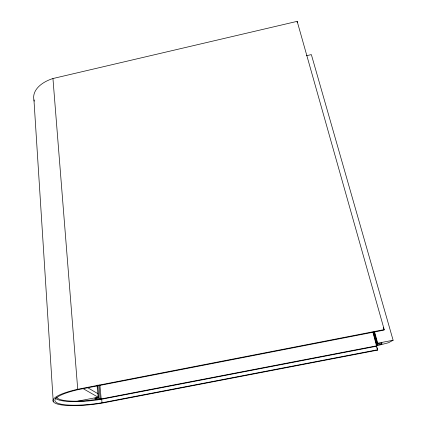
<?xml version="1.0" encoding="UTF-8"?>
<svg xmlns="http://www.w3.org/2000/svg" width="427" height="427" viewBox="0 0 427 427"><rect width="100%" height="100%" fill="white"/><g stroke="black" fill="none" stroke-linecap="round" stroke-linejoin="round"><path stroke-width="0.64" d="M373.63 332.073L377.169 344.931L376.774 346.19L101.685 399.234A40.458 8.652 -7.6 0 1 55.457 398.295M377.169 344.931L381.701 344.055L382.058 342.982L377.495 343.863L377.698 343.217L374.506 331.651M34.283 101.13A34.48 20.234 -2.7 0 1 52.948 78.525L297.165 21.35L384.22 329.607L77.725 389.264A42.412 8.876 -7.7 0 0 54.88 403.024A42.412 8.876 -7.7 0 0 102.512 403.04L377.612 350.129L372.899 332.067M384.22 329.607L384.054 330.114L78.338 389.6A40.549 8.487 -7.7 0 0 56.695 402.709A40.549 8.487 -7.7 0 0 102.016 402.762L377.746 349.724M306.378 55.74L311.358 54.597L393.118 340.239L388.527 342.737L376.908 345.769L101.188 398.946L83.836 400.932L75.739 401.209A38.601 8.257 -7.6 0 1 56.738 397.281M77.853 401.134L98.151 397.217L97.089 385.677M377.698 343.217L393.118 340.239M97.751 385.058L98.92 397.654L94.661 398.476L95.952 399.192L100.185 398.375L101.685 399.234L102.016 402.762M82.651 388.367L98.92 397.654M87.503 387.599L97.826 393.646M383.275 327.344L383.9 329.564M381.343 342.769L381.701 344.055M374.314 332.302L377.495 343.863M373.203 332.286L376.908 345.769M376.908 347.557L377.612 350.129M99.881 384.999L101.188 398.946M98.947 385.111L100.185 398.375M96.678 397.702L96.796 399.031M95.829 397.868L95.952 399.192M52.948 78.525L77.725 389.264M33.952 99.929L53.22 401.529M297.165 21.35L297.229 22.663"/></g></svg>
